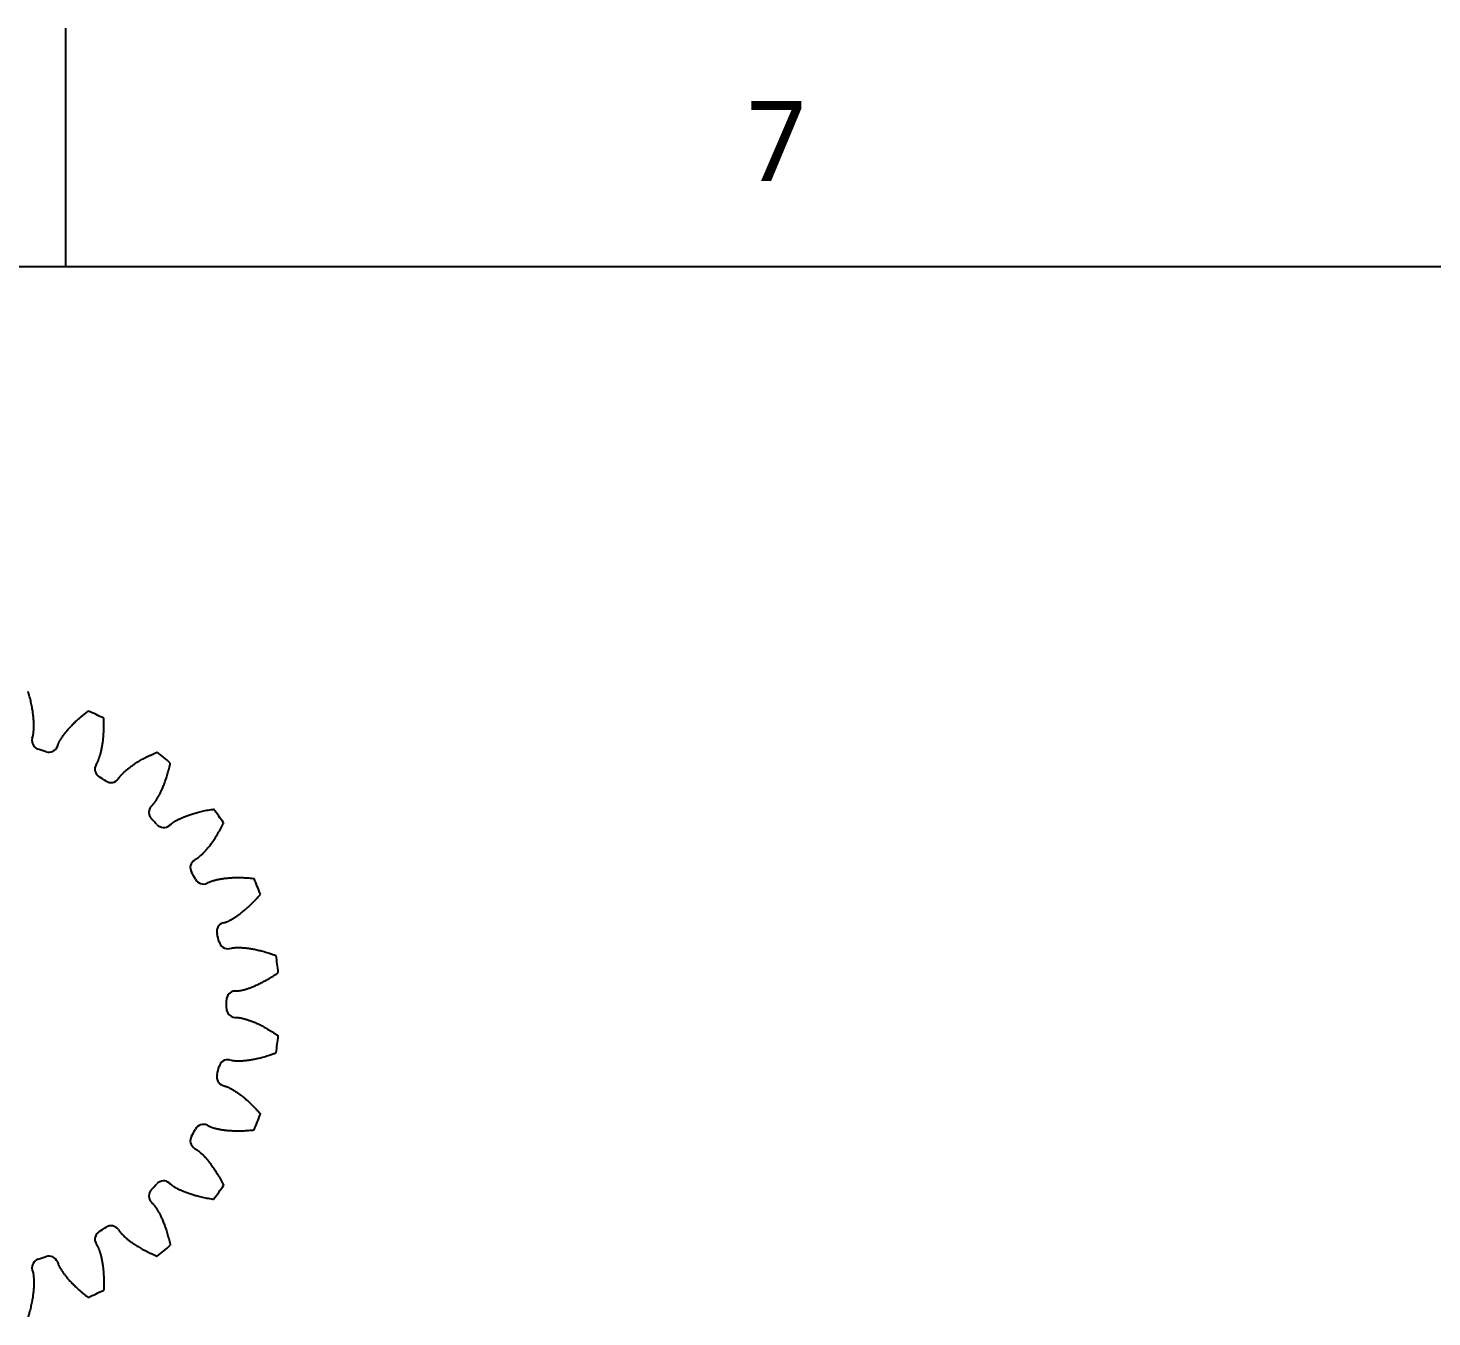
# Model space of a CAD drawing. Extents: x 0.1 to 34, y 0 to 22.
# Drawn here: x 4.175 to 8.371, y 18.111 to 21.962 of the extents above; entities that cross this region are included whole.
import ezdxf

# ---------------------------------------------------------------- set-up
doc = ezdxf.new("R2010")
doc.units = 0
doc.header["$LTSCALE"] = 0.5
doc.header["$MEASUREMENT"] = 0
for name, color, linetype in [('BORDER_FRAME', 7, 'CONTINUOUS'), ('BORDER_ZONES', 7, 'CONTINUOUS'), ('VISIBLE', 7, 'CONTINUOUS')]:
    doc.layers.add(name, color=color, linetype=linetype)
doc.styles.add('ONSHAPE-STANDARD', font='NotoSans-Regular.ttf')

msp = doc.modelspace()

# ---------------------------------------------------------------- linework, layer by layer
at = {"layer": 'BORDER_FRAME'}
msp.add_line((0.7875, 21.25), (33.2875, 21.25), dxfattribs=at)
at = {"layer": 'BORDER_ZONES'}
msp.add_line((4.2875, 21.25), (4.2875, 21.9625), dxfattribs=at)
at = {"layer": 'VISIBLE'}
for centre, radius, start, end in [((3.9707, 19.0453), 0.9567, 63.2729, 66.3271), ((4.2134, 19.8329), 0.0268, 164.7539, 252.878), ((3.9707, 19.0453), 0.7972, 71.122, 72.878), ((4.2374, 19.8251), 0.0268, 251.122, 339.2461), ((3.9707, 19.0453), 0.9567, 48.8729, 51.9271), ((4.4016, 19.7478), 0.0268, 150.3539, 238.478), ((3.9707, 19.0453), 0.7972, 56.722, 58.478), ((4.4229, 19.7342), 0.0268, 236.722, 324.8461), ((4.5628, 19.6186), 0.0268, 135.9539, 224.078), ((3.9707, 19.0453), 0.7972, 42.322, 44.078), ((3.9707, 19.0453), 0.9567, 34.4729, 37.5271), ((4.5801, 19.6001), 0.0268, 222.322, 310.4461), ((4.6867, 19.4533), 0.0268, 121.5539, 209.678), ((3.9707, 19.0453), 0.7972, 27.922, 29.678), ((4.6989, 19.4312), 0.0268, 207.922, 296.0461), ((3.9707, 19.0453), 0.9567, 20.0729, 23.1271), ((4.7657, 19.2624), 0.0268, 107.1539, 195.278), ((3.9707, 19.0453), 0.7972, 13.522, 15.278), ((4.772, 19.238), 0.0268, 193.522, 281.6461), ((3.9707, 19.0453), 0.9567, 5.6729, 8.7271), ((4.7947, 19.0579), 0.0268, 92.7539, 180.878), ((3.9707, 19.0453), 0.7972, 359.122, 0.878), ((4.7947, 19.0327), 0.0268, 179.122, 267.2461), ((3.9707, 19.0453), 0.9567, 351.2729, 354.3271), ((3.9707, 19.0453), 0.7972, 344.722, 346.478), ((4.772, 18.8526), 0.0268, 78.3539, 166.478), ((4.7657, 18.8281), 0.0268, 164.722, 252.8461), ((3.9707, 19.0453), 0.9567, 336.8729, 339.9271), ((4.6989, 18.6594), 0.0268, 63.9539, 152.078), ((4.6867, 18.6373), 0.0268, 150.322, 238.4461), ((3.9707, 19.0453), 0.7972, 330.322, 332.078), ((3.9707, 19.0453), 0.7972, 315.922, 317.678), ((4.5801, 18.4904), 0.0268, 49.5539, 137.678), ((4.5628, 18.472), 0.0268, 135.922, 224.0461), ((3.9707, 19.0453), 0.9567, 322.4729, 325.5271), ((4.4229, 18.3563), 0.0268, 35.1539, 123.278), ((4.4016, 18.3428), 0.0268, 121.522, 209.6461), ((3.9707, 19.0453), 0.7972, 301.522, 303.278), ((3.9707, 19.0453), 0.9567, 308.0729, 311.1271), ((4.2134, 18.2577), 0.0268, 107.122, 195.2461), ((3.9707, 19.0453), 0.7972, 287.122, 288.878), ((4.2374, 18.2655), 0.0268, 20.7539, 108.878), ((3.9707, 19.0453), 0.9567, 293.6729, 296.7271)]:
    msp.add_arc(centre, radius, start, end, dxfattribs=at)
for points in [[(4.1875, 19.8399), (4.1887, 19.8444), (4.1898, 19.8485), (4.1899, 19.849), (4.1901, 19.8499), (4.1903, 19.851), (4.1906, 19.8525), (4.1909, 19.8543), (4.1912, 19.8564), (4.1914, 19.8589), (4.1917, 19.8617), (4.192, 19.8649), (4.1922, 19.8684), (4.1923, 19.8722), (4.1924, 19.8764), (4.1923, 19.8809), (4.1922, 19.8857), (4.192, 19.8908), (4.1917, 19.8963), (4.1912, 19.9021), (4.1905, 19.9083), (4.1897, 19.9147), (4.1888, 19.9214), (4.1876, 19.9285), (4.1862, 19.9359), (4.1846, 19.9435), (4.1828, 19.9515), (4.1808, 19.9597), (4.1785, 19.9683), (4.1765, 19.975), (4.1753, 19.979), (4.175, 19.9799)], [(4.2625, 19.8155), (4.2641, 19.8199), (4.2657, 19.8239), (4.2658, 19.8243), (4.2662, 19.8252), (4.2667, 19.8262), (4.2673, 19.8275), (4.2682, 19.8292), (4.2692, 19.8311), (4.2704, 19.8332), (4.2719, 19.8357), (4.2735, 19.8384), (4.2754, 19.8413), (4.2775, 19.8445), (4.2799, 19.8479), (4.2826, 19.8515), (4.2855, 19.8554), (4.2887, 19.8594), (4.2922, 19.8636), (4.296, 19.868), (4.3002, 19.8726), (4.3046, 19.8774), (4.3094, 19.8823), (4.3145, 19.8873), (4.3199, 19.8924), (4.3257, 19.8977), (4.3318, 19.9031), (4.3383, 19.9085), (4.3452, 19.9141), (4.3508, 19.9184), (4.3541, 19.9209), (4.3549, 19.9215)], [(4.3783, 19.7611), (4.3806, 19.7651), (4.3827, 19.7688), (4.3829, 19.7692), (4.3833, 19.7701), (4.3838, 19.7711), (4.3844, 19.7724), (4.3851, 19.7741), (4.386, 19.7761), (4.3869, 19.7785), (4.3878, 19.7811), (4.3888, 19.7841), (4.3899, 19.7874), (4.391, 19.7911), (4.3921, 19.7951), (4.3932, 19.7995), (4.3943, 19.8042), (4.3953, 19.8092), (4.3964, 19.8146), (4.3973, 19.8204), (4.3982, 19.8265), (4.3991, 19.8329), (4.3998, 19.8397), (4.4004, 19.8468), (4.4009, 19.8543), (4.4013, 19.8621), (4.4015, 19.8703), (4.4016, 19.8788), (4.4015, 19.8876), (4.4013, 19.8946), (4.4011, 19.8987), (4.401, 19.8998)], [(4.4449, 19.7188), (4.4476, 19.7226), (4.45, 19.7261), (4.4503, 19.7264), (4.4509, 19.7272), (4.4516, 19.728), (4.4526, 19.7292), (4.4538, 19.7306), (4.4552, 19.7322), (4.457, 19.734), (4.459, 19.736), (4.4612, 19.7382), (4.4638, 19.7405), (4.4667, 19.7431), (4.4698, 19.7458), (4.4733, 19.7486), (4.4771, 19.7516), (4.4812, 19.7547), (4.4857, 19.758), (4.4904, 19.7613), (4.4956, 19.7647), (4.501, 19.7682), (4.5069, 19.7718), (4.5131, 19.7754), (4.5196, 19.779), (4.5265, 19.7827), (4.5338, 19.7863), (4.5415, 19.79), (4.5495, 19.7937), (4.556, 19.7965), (4.5598, 19.798), (4.5607, 19.7984)], [(4.5435, 19.6372), (4.5467, 19.6406), (4.5497, 19.6437), (4.55, 19.644), (4.5506, 19.6447), (4.5513, 19.6455), (4.5523, 19.6467), (4.5534, 19.6482), (4.5547, 19.6499), (4.5561, 19.6519), (4.5577, 19.6543), (4.5594, 19.6569), (4.5613, 19.6599), (4.5633, 19.6632), (4.5653, 19.6668), (4.5675, 19.6707), (4.5697, 19.675), (4.572, 19.6797), (4.5743, 19.6846), (4.5767, 19.6899), (4.5791, 19.6956), (4.5815, 19.7017), (4.5839, 19.708), (4.5863, 19.7148), (4.5886, 19.7219), (4.5909, 19.7294), (4.5932, 19.7372), (4.5953, 19.7454), (4.5974, 19.754), (4.599, 19.7609), (4.5998, 19.7649), (4.6, 19.7659)], [(4.5975, 19.5797), (4.601, 19.5828), (4.6043, 19.5855), (4.6046, 19.5858), (4.6054, 19.5863), (4.6063, 19.587), (4.6075, 19.5879), (4.609, 19.5889), (4.6108, 19.5901), (4.613, 19.5914), (4.6154, 19.5929), (4.6181, 19.5944), (4.6212, 19.5961), (4.6246, 19.5978), (4.6284, 19.5997), (4.6324, 19.6016), (4.6368, 19.6035), (4.6416, 19.6055), (4.6467, 19.6075), (4.6522, 19.6096), (4.658, 19.6116), (4.6642, 19.6136), (4.6707, 19.6156), (4.6776, 19.6176), (4.6848, 19.6194), (4.6924, 19.6213), (4.7004, 19.623), (4.7087, 19.6247), (4.7174, 19.6262), (4.7244, 19.6273), (4.7285, 19.6279), (4.7295, 19.628)], [(4.6727, 19.4762), (4.6767, 19.4786), (4.6803, 19.4809), (4.6806, 19.4811), (4.6814, 19.4817), (4.6823, 19.4823), (4.6836, 19.4832), (4.685, 19.4843), (4.6867, 19.4857), (4.6886, 19.4873), (4.6907, 19.4892), (4.6931, 19.4913), (4.6956, 19.4937), (4.6983, 19.4964), (4.7012, 19.4994), (4.7043, 19.5027), (4.7075, 19.5063), (4.7109, 19.5102), (4.7144, 19.5144), (4.718, 19.519), (4.7217, 19.5239), (4.7255, 19.5291), (4.7294, 19.5347), (4.7334, 19.5407), (4.7375, 19.547), (4.7416, 19.5537), (4.7457, 19.5607), (4.7498, 19.5681), (4.754, 19.5759), (4.7572, 19.5822), (4.759, 19.5859), (4.7594, 19.5868)], [(4.7107, 19.4071), (4.7149, 19.4091), (4.7187, 19.411), (4.7191, 19.4111), (4.72, 19.4115), (4.721, 19.4119), (4.7224, 19.4125), (4.7242, 19.4131), (4.7262, 19.4138), (4.7286, 19.4145), (4.7313, 19.4153), (4.7344, 19.4162), (4.7378, 19.417), (4.7415, 19.4179), (4.7456, 19.4187), (4.75, 19.4195), (4.7547, 19.4203), (4.7598, 19.4211), (4.7653, 19.4218), (4.7711, 19.4224), (4.7772, 19.4229), (4.7837, 19.4233), (4.7905, 19.4236), (4.7977, 19.4238), (4.8052, 19.4238), (4.813, 19.4237), (4.8212, 19.4234), (4.8296, 19.4229), (4.8384, 19.4223), (4.8455, 19.4216), (4.8495, 19.4212), (4.8506, 19.4211)], [(4.7578, 19.2881), (4.7623, 19.2895), (4.7663, 19.2907), (4.7667, 19.2909), (4.7676, 19.2912), (4.7687, 19.2916), (4.7701, 19.2922), (4.7717, 19.2929), (4.7737, 19.2938), (4.776, 19.2949), (4.7785, 19.2962), (4.7813, 19.2977), (4.7843, 19.2994), (4.7876, 19.3013), (4.7912, 19.3035), (4.795, 19.3059), (4.799, 19.3086), (4.8032, 19.3115), (4.8077, 19.3148), (4.8123, 19.3183), (4.8171, 19.3221), (4.8221, 19.3262), (4.8273, 19.3307), (4.8327, 19.3355), (4.8381, 19.3406), (4.8438, 19.346), (4.8495, 19.3518), (4.8554, 19.3579), (4.8613, 19.3644), (4.866, 19.3697), (4.8687, 19.3729), (4.8693, 19.3736)], [(4.7774, 19.2117), (4.782, 19.2126), (4.7862, 19.2135), (4.7866, 19.2135), (4.7875, 19.2137), (4.7886, 19.2138), (4.7901, 19.214), (4.792, 19.2142), (4.7941, 19.2143), (4.7966, 19.2145), (4.7994, 19.2146), (4.8026, 19.2146), (4.8061, 19.2146), (4.8099, 19.2145), (4.8141, 19.2143), (4.8186, 19.214), (4.8234, 19.2136), (4.8285, 19.213), (4.834, 19.2123), (4.8397, 19.2115), (4.8458, 19.2105), (4.8522, 19.2093), (4.8589, 19.2079), (4.8658, 19.2062), (4.8731, 19.2044), (4.8807, 19.2024), (4.8885, 19.2), (4.8966, 19.1975), (4.9049, 19.1947), (4.9116, 19.1923), (4.9154, 19.1908), (4.9164, 19.1904)], [(4.7934, 19.0847), (4.7981, 19.085), (4.8024, 19.0852), (4.8028, 19.0852), (4.8037, 19.0853), (4.8049, 19.0854), (4.8064, 19.0856), (4.8082, 19.0859), (4.8103, 19.0863), (4.8127, 19.0868), (4.8155, 19.0874), (4.8186, 19.0882), (4.822, 19.0891), (4.8256, 19.0901), (4.8296, 19.0913), (4.8339, 19.0927), (4.8384, 19.0943), (4.8433, 19.0961), (4.8484, 19.0982), (4.8538, 19.1004), (4.8594, 19.1029), (4.8653, 19.1057), (4.8714, 19.1087), (4.8777, 19.112), (4.8843, 19.1156), (4.8911, 19.1194), (4.8981, 19.1236), (4.9053, 19.1281), (4.9127, 19.1329), (4.9186, 19.1369), (4.9219, 19.1393), (4.9227, 19.1399)], [(4.7934, 19.0058), (4.7981, 19.0056), (4.8024, 19.0054), (4.8028, 19.0054), (4.8037, 19.0053), (4.8049, 19.0051), (4.8064, 19.0049), (4.8082, 19.0046), (4.8103, 19.0043), (4.8127, 19.0038), (4.8155, 19.0032), (4.8186, 19.0024), (4.822, 19.0015), (4.8256, 19.0005), (4.8296, 18.9992), (4.8339, 18.9978), (4.8384, 18.9962), (4.8433, 18.9944), (4.8484, 18.9924), (4.8538, 18.9902), (4.8594, 18.9877), (4.8653, 18.9849), (4.8714, 18.9819), (4.8777, 18.9786), (4.8843, 18.975), (4.8911, 18.9711), (4.8981, 18.967), (4.9053, 18.9625), (4.9127, 18.9576), (4.9186, 18.9537), (4.9219, 18.9513), (4.9227, 18.9507)], [(4.7774, 18.8789), (4.782, 18.8779), (4.7862, 18.8771), (4.7866, 18.877), (4.7875, 18.8769), (4.7886, 18.8767), (4.7901, 18.8766), (4.792, 18.8764), (4.7941, 18.8762), (4.7966, 18.8761), (4.7994, 18.876), (4.8026, 18.876), (4.8061, 18.876), (4.8099, 18.8761), (4.8141, 18.8763), (4.8186, 18.8766), (4.8234, 18.877), (4.8285, 18.8776), (4.834, 18.8782), (4.8397, 18.8791), (4.8458, 18.8801), (4.8522, 18.8813), (4.8589, 18.8827), (4.8658, 18.8843), (4.8731, 18.8862), (4.8807, 18.8882), (4.8885, 18.8905), (4.8966, 18.8931), (4.9049, 18.8959), (4.9116, 18.8983), (4.9154, 18.8998), (4.9164, 18.9001)], [(4.7578, 18.8025), (4.7623, 18.8011), (4.7663, 18.7998), (4.7667, 18.7997), (4.7676, 18.7994), (4.7687, 18.799), (4.7701, 18.7984), (4.7717, 18.7977), (4.7737, 18.7968), (4.776, 18.7957), (4.7785, 18.7944), (4.7813, 18.7929), (4.7843, 18.7912), (4.7876, 18.7893), (4.7912, 18.7871), (4.795, 18.7847), (4.799, 18.782), (4.8032, 18.779), (4.8077, 18.7758), (4.8123, 18.7723), (4.8171, 18.7685), (4.8221, 18.7643), (4.8273, 18.7599), (4.8327, 18.7551), (4.8381, 18.75), (4.8438, 18.7446), (4.8495, 18.7388), (4.8554, 18.7326), (4.8613, 18.7261), (4.866, 18.7208), (4.8687, 18.7177), (4.8693, 18.7169)], [(4.7107, 18.6835), (4.7149, 18.6815), (4.7187, 18.6796), (4.7191, 18.6794), (4.72, 18.6791), (4.721, 18.6786), (4.7224, 18.6781), (4.7242, 18.6775), (4.7262, 18.6768), (4.7286, 18.676), (4.7313, 18.6752), (4.7344, 18.6744), (4.7378, 18.6736), (4.7415, 18.6727), (4.7456, 18.6719), (4.75, 18.671), (4.7547, 18.6702), (4.7598, 18.6695), (4.7653, 18.6688), (4.7711, 18.6682), (4.7772, 18.6677), (4.7837, 18.6673), (4.7905, 18.667), (4.7977, 18.6668), (4.8052, 18.6668), (4.813, 18.6669), (4.8212, 18.6672), (4.8296, 18.6676), (4.8384, 18.6683), (4.8455, 18.669), (4.8495, 18.6694), (4.8506, 18.6695)], [(4.6727, 18.6144), (4.6767, 18.6119), (4.6803, 18.6097), (4.6806, 18.6095), (4.6814, 18.6089), (4.6823, 18.6083), (4.6836, 18.6074), (4.685, 18.6062), (4.6867, 18.6049), (4.6886, 18.6033), (4.6907, 18.6014), (4.6931, 18.5993), (4.6956, 18.5969), (4.6983, 18.5942), (4.7012, 18.5912), (4.7043, 18.5879), (4.7075, 18.5843), (4.7109, 18.5804), (4.7144, 18.5761), (4.718, 18.5716), (4.7217, 18.5667), (4.7255, 18.5614), (4.7294, 18.5558), (4.7334, 18.5499), (4.7375, 18.5436), (4.7416, 18.5369), (4.7457, 18.5299), (4.7498, 18.5225), (4.754, 18.5147), (4.7572, 18.5084), (4.759, 18.5047), (4.7594, 18.5038)], [(4.5975, 18.5109), (4.601, 18.5078), (4.6043, 18.5051), (4.6046, 18.5048), (4.6054, 18.5042), (4.6063, 18.5036), (4.6075, 18.5027), (4.609, 18.5017), (4.6108, 18.5005), (4.613, 18.4992), (4.6154, 18.4977), (4.6181, 18.4962), (4.6212, 18.4945), (4.6246, 18.4927), (4.6284, 18.4909), (4.6324, 18.489), (4.6368, 18.4871), (4.6416, 18.4851), (4.6467, 18.483), (4.6522, 18.481), (4.658, 18.479), (4.6642, 18.477), (4.6707, 18.475), (4.6776, 18.473), (4.6848, 18.4711), (4.6924, 18.4693), (4.7004, 18.4675), (4.7087, 18.4659), (4.7174, 18.4643), (4.7244, 18.4632), (4.7285, 18.4627), (4.7295, 18.4625)], [(4.5435, 18.4534), (4.5467, 18.45), (4.5497, 18.4469), (4.55, 18.4466), (4.5506, 18.4459), (4.5513, 18.445), (4.5523, 18.4439), (4.5534, 18.4424), (4.5547, 18.4407), (4.5561, 18.4386), (4.5577, 18.4363), (4.5594, 18.4337), (4.5613, 18.4307), (4.5633, 18.4274), (4.5653, 18.4238), (4.5675, 18.4198), (4.5697, 18.4156), (4.572, 18.4109), (4.5743, 18.406), (4.5767, 18.4006), (4.5791, 18.395), (4.5815, 18.3889), (4.5839, 18.3825), (4.5863, 18.3758), (4.5886, 18.3687), (4.5909, 18.3612), (4.5932, 18.3533), (4.5953, 18.3451), (4.5974, 18.3366), (4.599, 18.3297), (4.5998, 18.3257), (4.6, 18.3247)], [(4.4449, 18.3718), (4.4476, 18.368), (4.45, 18.3645), (4.4503, 18.3641), (4.4509, 18.3634), (4.4516, 18.3625), (4.4526, 18.3614), (4.4538, 18.36), (4.4552, 18.3584), (4.457, 18.3566), (4.459, 18.3546), (4.4612, 18.3524), (4.4638, 18.35), (4.4667, 18.3475), (4.4698, 18.3448), (4.4733, 18.3419), (4.4771, 18.3389), (4.4812, 18.3358), (4.4857, 18.3326), (4.4904, 18.3293), (4.4956, 18.3259), (4.501, 18.3224), (4.5069, 18.3188), (4.5131, 18.3152), (4.5196, 18.3116), (4.5265, 18.3079), (4.5338, 18.3042), (4.5415, 18.3006), (4.5495, 18.2969), (4.556, 18.2941), (4.5598, 18.2925), (4.5607, 18.2922)], [(4.3783, 18.3295), (4.3806, 18.3254), (4.3827, 18.3217), (4.3829, 18.3214), (4.3833, 18.3205), (4.3838, 18.3195), (4.3844, 18.3181), (4.3851, 18.3165), (4.386, 18.3144), (4.3869, 18.3121), (4.3878, 18.3095), (4.3888, 18.3065), (4.3899, 18.3031), (4.391, 18.2995), (4.3921, 18.2954), (4.3932, 18.2911), (4.3943, 18.2864), (4.3953, 18.2813), (4.3964, 18.2759), (4.3973, 18.2702), (4.3982, 18.2641), (4.3991, 18.2577), (4.3998, 18.2509), (4.4004, 18.2437), (4.4009, 18.2363), (4.4013, 18.2284), (4.4015, 18.2203), (4.4016, 18.2118), (4.4015, 18.203), (4.4013, 18.1959), (4.4011, 18.1918), (4.401, 18.1908)], [(4.2625, 18.275), (4.2641, 18.2707), (4.2657, 18.2667), (4.2658, 18.2663), (4.2662, 18.2654), (4.2667, 18.2644), (4.2673, 18.263), (4.2682, 18.2614), (4.2692, 18.2595), (4.2704, 18.2573), (4.2719, 18.2549), (4.2735, 18.2522), (4.2754, 18.2493), (4.2775, 18.2461), (4.2799, 18.2427), (4.2826, 18.239), (4.2855, 18.2352), (4.2887, 18.2312), (4.2922, 18.2269), (4.296, 18.2225), (4.3002, 18.2179), (4.3046, 18.2132), (4.3094, 18.2083), (4.3145, 18.2033), (4.3199, 18.1981), (4.3257, 18.1929), (4.3318, 18.1875), (4.3383, 18.182), (4.3452, 18.1765), (4.3508, 18.1722), (4.3541, 18.1697), (4.3549, 18.1691)], [(4.1875, 18.2507), (4.1887, 18.2461), (4.1898, 18.242), (4.1899, 18.2416), (4.1901, 18.2407), (4.1903, 18.2396), (4.1906, 18.2381), (4.1909, 18.2363), (4.1912, 18.2342), (4.1914, 18.2317), (4.1917, 18.2289), (4.192, 18.2257), (4.1922, 18.2222), (4.1923, 18.2184), (4.1924, 18.2142), (4.1923, 18.2097), (4.1922, 18.2049), (4.192, 18.1997), (4.1917, 18.1943), (4.1912, 18.1885), (4.1905, 18.1823), (4.1897, 18.1759), (4.1888, 18.1691), (4.1876, 18.1621), (4.1862, 18.1547), (4.1846, 18.147), (4.1828, 18.1391), (4.1808, 18.1308), (4.1785, 18.1223), (4.1765, 18.1156), (4.1753, 18.1116), (4.175, 18.1107)]]:
    msp.add_open_spline(points, degree=3, knots=[0.0536912, 0.0536912, 0.0536912, 0.0536912, 0.0905436, 0.1013093, 0.1152077, 0.1316526, 0.1502993, 0.1709141, 0.1933246, 0.2173975, 0.2430249, 0.270118, 0.2986014, 0.3284102, 0.3594881, 0.3917852, 0.4252571, 0.459864, 0.4955697, 0.5323416, 0.5701494, 0.6089657, 0.6487648, 0.6895231, 0.7312184, 0.7738303, 0.8173393, 0.8617274, 0.9069775, 0.9530734, 0.9682173, 0.9682173, 0.9682173, 0.9682173], dxfattribs=at)

# ---------------------------------------------------------------- texts
at = {"layer": 'BORDER_ZONES', "insert": (6.4125, 21.625), "char_height": 0.24, "attachment_point": 5, "style": 'ONSHAPE-STANDARD'}
msp.add_mtext('7', dxfattribs=at)

doc.saveas('drawing.dxf')
